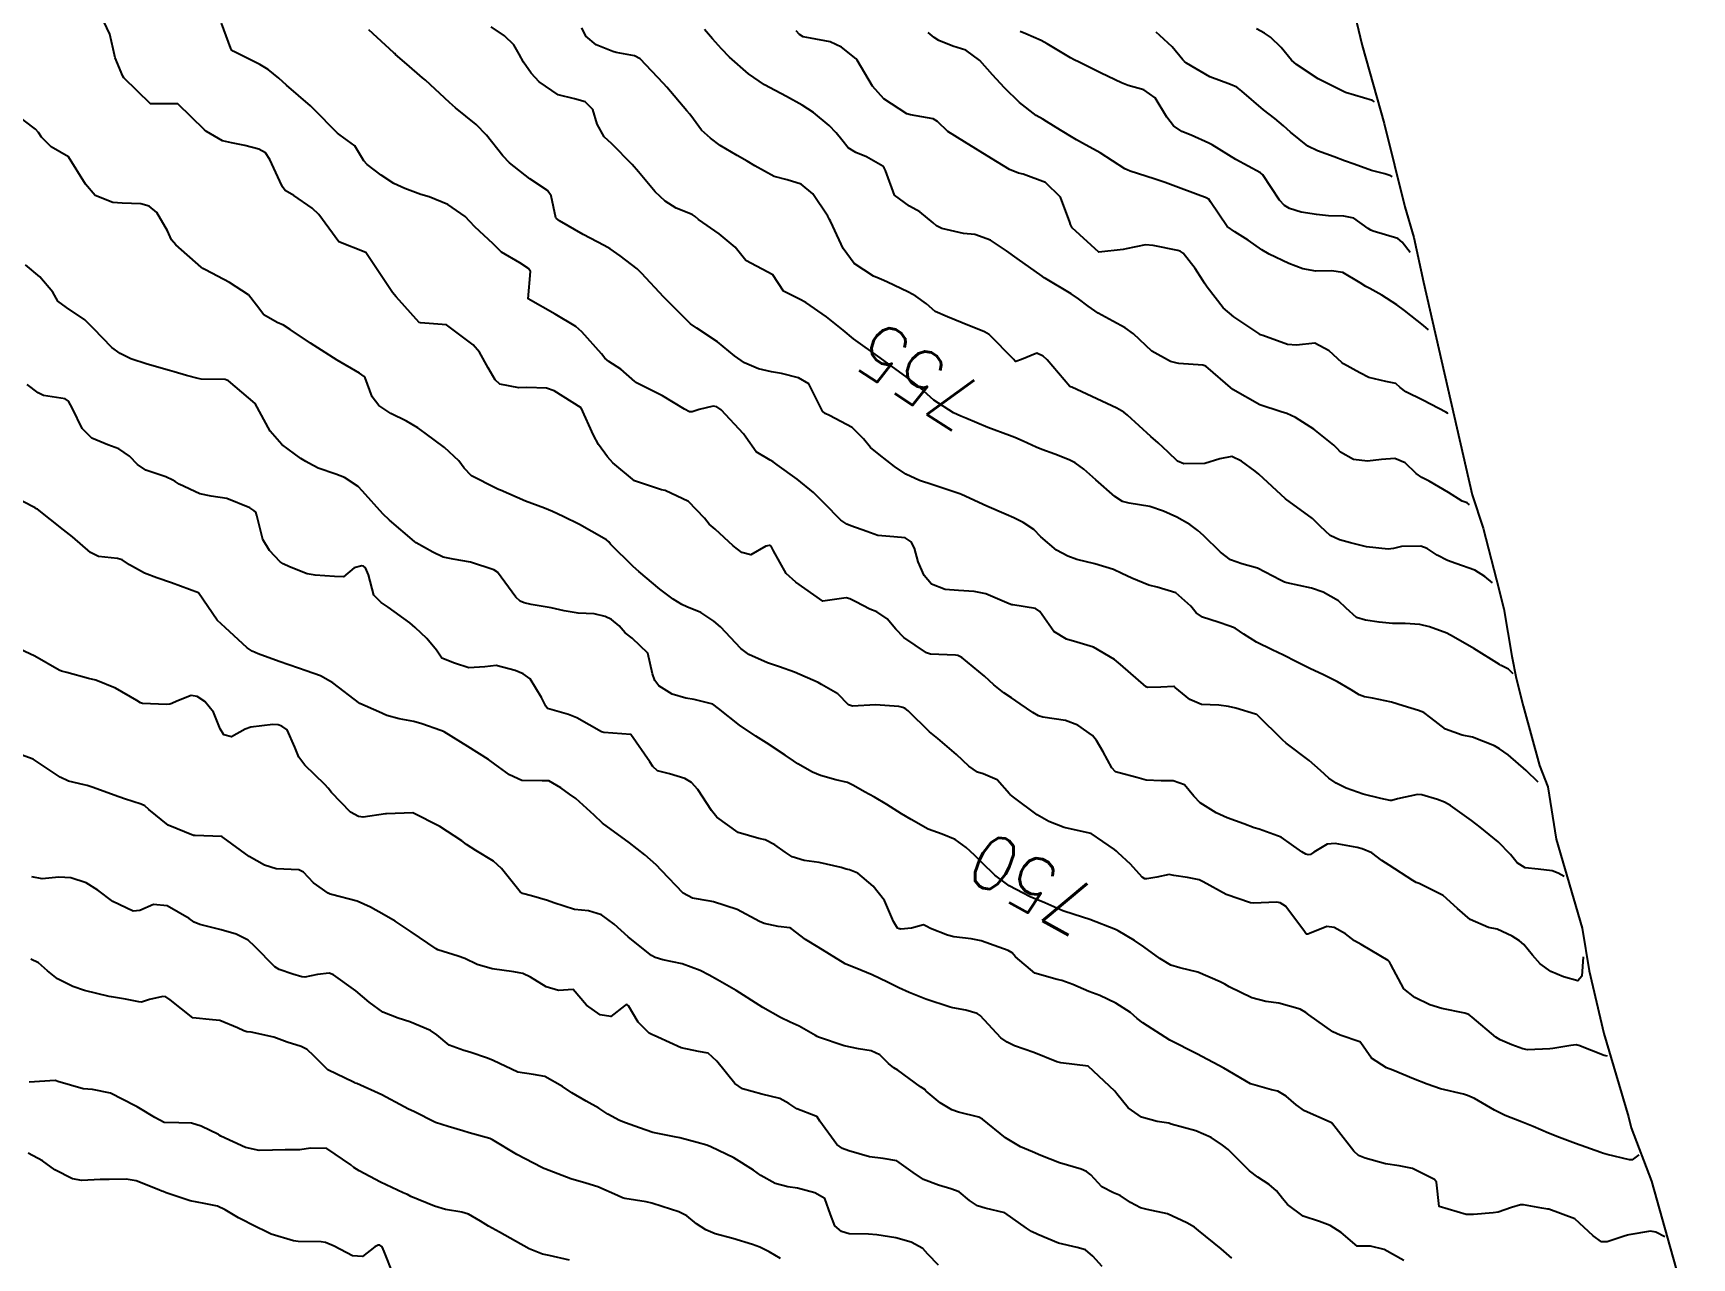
# Model space of a CAD drawing. Header units: metres. Extents: x 318500 to 325275, y 7408834 to 7428799.
# Drawn here: x 320324.5 to 320446.7, y 7412619.7 to 7412709.9 of the extents above; entities that cross this region are included whole.
import ezdxf
from ezdxf.enums import TextEntityAlignment as Align

# ---------------------------------------------------------------- set-up
doc = ezdxf.new("R2010")
doc.units = ezdxf.units.M
doc.header["$MEASUREMENT"] = 0
for name, color, linetype in [('Area', 45, 'Continuous'), ('Cotas', 45, 'Continuous'), ('Curvas de Nivel 1m', 11, 'Continuous'), ('Curvas de Nivel 5m', 15, 'Continuous')]:
    doc.layers.add(name, color=color, linetype=linetype)
doc.styles.add('Style-STANDARD', font='STANDARD.shx')

msp = doc.modelspace()

# ---------------------------------------------------------------- linework, layer by layer
at = {"layer": 'Area'}
msp.add_lwpolyline([(320420.48, 7412717.28), (320422.45, 7412709.05), (320424.07, 7412703.3), (320425.58, 7412697.16), (320426.24, 7412694.9), (320426.97, 7412691.6), (320430.54, 7412675.92), (320431.36, 7412673.46), (320432.33, 7412669.67), (320432.88, 7412667.53), (320433.47, 7412664.03), (320433.78, 7412662.42), (320434.3, 7412660.38), (320435.51, 7412655.99), (320436.13, 7412654.41), (320436.73, 7412650.55), (320438.65, 7412643.99), (320439.17, 7412640.84), (320440.25, 7412636.22), (320442.06, 7412630.09), (320442.26, 7412629.29), (320443.77, 7412625.34), (320446.73, 7412614.76)], dxfattribs=at)
at = {"layer": 'Curvas de Nivel 1m', "flags": 128}
for points, elevation in [([(320438.72, 7412641.88), (320438.63, 7412640.45), (320438.33, 7412640.12), (320437.28, 7412640.4), (320436.34, 7412640.8), (320435.55, 7412641.37), (320434.99, 7412642.01), (320434.36, 7412642.79), (320434.04, 7412643.06), (320433.49, 7412643.4), (320432.38, 7412643.91), (320431.76, 7412644.04), (320430.39, 7412644.64), (320429.47, 7412645.45), (320428.41, 7412646.41), (320426.63, 7412647.29), (320426.43, 7412647.37), (320426.17, 7412647.5), (320424.44, 7412648.63), (320423.9, 7412648.98), (320423.16, 7412649.54), (320422.45, 7412649.85), (320422.07, 7412649.94), (320420.46, 7412650.22), (320419.86, 7412650.18), (320418.88, 7412649.6), (320418.64, 7412649.41), (320418.45, 7412649.39), (320418.28, 7412649.44), (320417.99, 7412649.61), (320416.47, 7412650.71), (320414.85, 7412651.28), (320414.48, 7412651.39), (320413.71, 7412651.67), (320412.49, 7412652.13), (320411.69, 7412652.5), (320410.5, 7412653.22), (320410.04, 7412653.72), (320409.36, 7412654.56), (320408.52, 7412654.85), (320407.62, 7412654.85), (320406.52, 7412654.91), (320405.83, 7412655.09), (320404.53, 7412655.43), (320404.26, 7412655.52), (320403.99, 7412655.8), (320403.36, 7412656.99), (320402.87, 7412657.82), (320402.57, 7412658.18), (320401.48, 7412658.94), (320400.58, 7412659.29), (320398.91, 7412659.54), (320398.59, 7412659.64), (320398.18, 7412659.88), (320397.24, 7412660.53), (320396.6, 7412660.97), (320396.03, 7412661.33), (320395.3, 7412661.92), (320394.62, 7412662.57), (320392.93, 7412663.95), (320392.64, 7412664.09), (320392.47, 7412664.12), (320390.64, 7412664.18), (320390.35, 7412664.28), (320388.66, 7412665.42), (320388.07, 7412666.02), (320387.43, 7412666.78), (320386.68, 7412667.3), (320386.16, 7412667.51), (320385.13, 7412668.05), (320384.69, 7412668.27), (320384.43, 7412668.33), (320382.69, 7412668.09), (320380.71, 7412669.49), (320380, 7412670.12), (320379.07, 7412671.81), (320378.9, 7412672.14), (320378.81, 7412672.19), (320378.75, 7412672.2), (320378.51, 7412672.14), (320377.4, 7412671.5), (320376.74, 7412671.67), (320376.08, 7412672.18), (320374.76, 7412673.39), (320374.33, 7412673.77), (320373.98, 7412674.2), (320372.79, 7412675.43), (320371.08, 7412676.25), (320370.8, 7412676.3), (320370.74, 7412676.31), (320368.81, 7412676.97), (320367.23, 7412678.29), (320367.04, 7412678.51), (320366.83, 7412678.73), (320366.16, 7412679.63), (320365.8, 7412680.32), (320364.88, 7412682.33), (320362.9, 7412683.58), (320362.33, 7412683.79), (320360.89, 7412683.83), (320360.31, 7412683.81), (320358.9, 7412684.09), (320358.56, 7412684.41), (320358.04, 7412685.29), (320357.4, 7412686.43), (320356.94, 7412686.97), (320354.96, 7412688.46), (320353.06, 7412688.59), (320352.96, 7412688.63), (320351.25, 7412690.51), (320350.98, 7412690.83), (320349.86, 7412692.53), (320349.03, 7412693.78), (320347.04, 7412694.57), (320345.57, 7412696.58), (320345.07, 7412697.06), (320343.71, 7412697.98), (320343.09, 7412698.36), (320342.89, 7412698.62), (320342.68, 7412699.04), (320341.94, 7412700.64), (320341.63, 7412701.14), (320341.13, 7412701.4), (320340.11, 7412701.68), (320339.13, 7412701.86), (320338.46, 7412702.01), (320337.29, 7412702.7), (320337.14, 7412702.83), (320335.17, 7412704.73), (320333.17, 7412704.75), (320331.2, 7412706.66), (320331.12, 7412706.78), (320330.55, 7412708.13), (320330.4, 7412708.79), (320330.16, 7412709.87), (320329.73, 7412710.8)], 752), ([(320437.32, 7412647.8), (320436.87, 7412648.04), (320436.44, 7412648.22), (320435.41, 7412648.34), (320434.44, 7412648.45), (320433.85, 7412648.8), (320433.36, 7412649.41), (320432.46, 7412650.35), (320431.13, 7412651.43), (320430.49, 7412651.93), (320428.95, 7412653.02), (320428.51, 7412653.27), (320428, 7412653.48), (320426.84, 7412653.83), (320426.51, 7412653.85), (320425.04, 7412653.52), (320424.63, 7412653.41), (320424.51, 7412653.4), (320423.82, 7412653.54), (320422.51, 7412653.87), (320421.27, 7412654.32), (320420.52, 7412654.69), (320419.98, 7412655.05), (320419.36, 7412655.6), (320418.54, 7412656.36), (320416.84, 7412657.63), (320416.56, 7412657.86), (320414.76, 7412659.66), (320414.67, 7412659.73), (320414.59, 7412659.77), (320413.12, 7412660.2), (320412.6, 7412660.32), (320411.88, 7412660.42), (320410.6, 7412660.48), (320409.73, 7412660.85), (320408.67, 7412661.74), (320408.61, 7412661.78), (320408.56, 7412661.79), (320407.6, 7412661.76), (320406.61, 7412661.74), (320406.53, 7412661.77), (320404.63, 7412663.43), (320404.18, 7412663.8), (320402.65, 7412664.7), (320401.42, 7412665.08), (320400.66, 7412665.3), (320399.72, 7412665.86), (320398.68, 7412667.33), (320398.37, 7412667.56), (320396.69, 7412667.82), (320396.62, 7412667.83), (320396.44, 7412667.9), (320394.7, 7412668.63), (320393.84, 7412668.8), (320392.7, 7412668.88), (320391.71, 7412668.96), (320390.71, 7412669.34), (320390.17, 7412669.99), (320389.73, 7412671), (320389.46, 7412672), (320389.22, 7412672.47), (320388.76, 7412672.75), (320387.94, 7412672.83), (320386.76, 7412672.94), (320385.94, 7412673.22), (320384.77, 7412673.64), (320384.47, 7412673.76), (320384.03, 7412674.07), (320382.79, 7412675.31), (320382.02, 7412676.1), (320380.81, 7412677.07), (320379.33, 7412678.13), (320379.05, 7412678.35), (320378.83, 7412678.47), (320377.78, 7412679.09), (320377.02, 7412680.17), (320376.85, 7412680.42), (320375.21, 7412682.19), (320374.88, 7412682.41), (320374.61, 7412682.47), (320373.59, 7412682.21), (320373.06, 7412682.04), (320372.88, 7412682.05), (320372.5, 7412682.23), (320370.89, 7412683.21), (320369.03, 7412684.15), (320368.91, 7412684.21), (320368.84, 7412684.27), (320367.81, 7412685.18), (320366.92, 7412685.75), (320366.63, 7412686.01), (320366.4, 7412686.31), (320364.95, 7412687.95), (320364.49, 7412688.33), (320362.97, 7412689.23), (320360.99, 7412690.38), (320361.15, 7412692.38), (320361.01, 7412692.6), (320360.38, 7412693.03), (320359.03, 7412693.8), (320358.4, 7412694.42), (320357.05, 7412695.67), (320356.68, 7412696.06), (320356.34, 7412696.44), (320355.07, 7412697.31), (320353.68, 7412697.88), (320353.08, 7412698.07), (320351.91, 7412698.5), (320351.1, 7412698.88), (320350.15, 7412699.48), (320349.12, 7412700.28), (320348.89, 7412700.54), (320348.22, 7412701.65), (320347.14, 7412702.43), (320346.93, 7412702.57), (320345.17, 7412704.38), (320344.95, 7412704.59), (320343.19, 7412706.11), (320342.61, 7412706.63), (320341.82, 7412707.26), (320341.21, 7412707.63), (320339.3, 7412708.59), (320339.22, 7412708.63), (320339.2, 7412708.65), (320339.16, 7412708.67), (320339.07, 7412708.82), (320338.38, 7412710.68)], 753), ([(320435.4, 7412654.75), (320434.53, 7412655.62), (320433.2, 7412656.76), (320432.56, 7412657.22), (320432.18, 7412657.43), (320430.57, 7412658.06), (320429.81, 7412658.22), (320428.58, 7412658.65), (320427.5, 7412659.49), (320426.99, 7412659.89), (320426.6, 7412660.04), (320425.46, 7412660.38), (320424.6, 7412660.64), (320423.21, 7412660.94), (320422.6, 7412661.03), (320422.23, 7412661.18), (320421.62, 7412661.56), (320420.62, 7412662.15), (320419.53, 7412662.69), (320418.63, 7412663.11), (320417.6, 7412663.62), (320416.65, 7412664.1), (320415.8, 7412664.5), (320414.66, 7412665.06), (320413.73, 7412665.67), (320413.08, 7412666.09), (320412.68, 7412666.26), (320411.84, 7412666.54), (320410.68, 7412666.91), (320410.21, 7412667.24), (320409.81, 7412667.72), (320408.7, 7412668.7), (320407.34, 7412669.13), (320406.71, 7412669.28), (320405.48, 7412669.78), (320404.73, 7412670.14), (320404.11, 7412670.42), (320402.74, 7412670.85), (320401.41, 7412671.17), (320400.74, 7412671.4), (320399.91, 7412671.86), (320398.76, 7412672.84), (320398.24, 7412673.36), (320397.47, 7412673.89), (320396.77, 7412674.23), (320396.2, 7412674.48), (320394.79, 7412675.1), (320392.91, 7412675.95), (320392.8, 7412676), (320392.72, 7412676.03), (320390.81, 7412676.66), (320389.83, 7412676.98), (320388.82, 7412677.44), (320387.97, 7412678.02), (320386.84, 7412678.9), (320386.22, 7412679.42), (320385.7, 7412680.05), (320384.86, 7412680.9), (320383.19, 7412681.77), (320382.88, 7412681.91), (320382.67, 7412682.09), (320382.49, 7412682.49), (320381.67, 7412684.1), (320380.91, 7412684.54), (320379.65, 7412684.86), (320378.92, 7412684.99), (320377.96, 7412685.2), (320376.92, 7412685.65), (320376.2, 7412686.18), (320374.95, 7412687.21), (320373.41, 7412688.21), (320372.96, 7412688.54), (320371.24, 7412690.25), (320371.11, 7412690.37), (320370.99, 7412690.49), (320369.35, 7412692.27), (320369.01, 7412692.58), (320367.77, 7412693.55), (320367.04, 7412694.06), (320366.59, 7412694.31), (320365.05, 7412695.1), (320363.3, 7412696.12), (320363.07, 7412696.29), (320363.03, 7412696.35), (320362.69, 7412697.96), (320362.4, 7412698.36), (320361.1, 7412699.22), (320359.6, 7412700.4), (320359.13, 7412700.9), (320357.92, 7412702.42), (320357.15, 7412703.21), (320355.64, 7412704.45), (320355.18, 7412704.84), (320353.41, 7412706.49), (320353.29, 7412706.58), (320353.2, 7412706.65), (320352.05, 7412707.67), (320351.22, 7412708.38), (320351.15, 7412708.44), (320351.08, 7412708.51), (320349.24, 7412710.19)], 754), ([(320432.05, 7412669.43), (320431.49, 7412669.91), (320430.73, 7412670.38), (320429.33, 7412670.87), (320428.74, 7412671.09), (320427.97, 7412671.48), (320427.22, 7412671.96), (320426.76, 7412672.15), (320425.34, 7412672.11), (320424.75, 7412671.97), (320424.36, 7412671.92), (320422.76, 7412672.09), (320421.57, 7412672.38), (320420.76, 7412672.61), (320420.09, 7412672.92), (320419.38, 7412673.6), (320418.78, 7412674.17), (320416.8, 7412675.63), (320414.83, 7412677.45), (320414.56, 7412677.66), (320413.56, 7412678.4), (320412.84, 7412678.75), (320411.96, 7412678.57), (320410.84, 7412678.23), (320409.31, 7412678.21), (320408.84, 7412678.41), (320408.15, 7412679.06), (320407.4, 7412679.76), (320406.86, 7412680.23), (320405.16, 7412681.79), (320404.88, 7412682.02), (320404.36, 7412682.32), (320402.9, 7412683.01), (320401.05, 7412683.85), (320400.95, 7412683.89), (320400.91, 7412683.92), (320399.23, 7412685.87), (320398.93, 7412686.15), (320398.46, 7412686.36), (320397.35, 7412685.89), (320396.93, 7412685.75), (320396.84, 7412685.81), (320396.77, 7412685.9), (320394.96, 7412687.74), (320394.62, 7412687.93), (320392.97, 7412688.59), (320391.89, 7412689.05), (320390.98, 7412689.44), (320390.35, 7412689.99), (320389.56, 7412690.57), (320389, 7412690.85), (320387.41, 7412691.62), (320387.01, 7412691.8), (320386.84, 7412691.87), (320386.44, 7412692.04), (320385.02, 7412692.97), (320384.19, 7412694.07), (320383.43, 7412695.72), (320383.27, 7412696.09), (320383.2, 7412696.22), (320383.07, 7412696.46), (320381.97, 7412698.1), (320381.1, 7412698.82), (320380.08, 7412699.15), (320379.11, 7412699.38), (320377.69, 7412700.16), (320377.13, 7412700.52), (320376.38, 7412700.93), (320375.14, 7412701.67), (320374.41, 7412702.2), (320373.76, 7412702.81), (320373.16, 7412703.61), (320372.91, 7412703.97), (320372.68, 7412704.23), (320371.2, 7412705.97), (320370.95, 7412706.25), (320369.23, 7412708.05), (320368.82, 7412708.28), (320367.47, 7412708.53), (320367.23, 7412708.6), (320366, 7412709.08), (320365.24, 7412709.73), (320364.93, 7412710.33)], 756), ([(320430.36, 7412675.2), (320430.17, 7412675.33), (320429.8, 7412675.46), (320428.81, 7412676.11), (320427.38, 7412676.94), (320426.83, 7412677.2), (320426.42, 7412677.51), (320425.61, 7412678.29), (320424.84, 7412678.61), (320423.86, 7412678.52), (320422.84, 7412678.4), (320421.8, 7412678.52), (320420.84, 7412679.08), (320420.6, 7412679.34), (320420.35, 7412679.59), (320418.87, 7412680.77), (320417.52, 7412681.62), (320416.88, 7412681.92), (320416.47, 7412682.05), (320414.89, 7412682.56), (320412.91, 7412683.69), (320410.93, 7412685.41), (320410.71, 7412685.49), (320408.93, 7412685.61), (320408.81, 7412685.63), (320408.31, 7412685.75), (320406.94, 7412686.52), (320405.58, 7412687.78), (320404.97, 7412688.24), (320404.06, 7412688.72), (320402.98, 7412689.32), (320402.24, 7412689.83), (320401.53, 7412690.37), (320401, 7412690.74), (320399.1, 7412691.87), (320399.01, 7412691.92), (320398.85, 7412692.04), (320397.03, 7412693.34), (320396.23, 7412693.91), (320395.05, 7412694.69), (320393.9, 7412695.1), (320393.06, 7412695.19), (320391.47, 7412695.56), (320391.07, 7412695.74), (320390.82, 7412695.98), (320389.85, 7412696.77), (320389.08, 7412697.21), (320387.97, 7412698.02), (320387.32, 7412699.83), (320387.22, 7412700.03), (320387.12, 7412700.14), (320385.92, 7412700.84), (320385.14, 7412701.15), (320384.57, 7412701.5), (320384.09, 7412702.08), (320383.67, 7412702.6), (320383.16, 7412703.15), (320382.01, 7412704.1), (320381.18, 7412704.65), (320380.02, 7412705.29), (320379.19, 7412705.72), (320378.41, 7412706.15), (320377.21, 7412706.96), (320375.83, 7412708.18), (320375.24, 7412708.8), (320374.57, 7412709.53), (320373.97, 7412710.21)], 757), ([(320428.78, 7412681.9), (320428.73, 7412681.95), (320428.61, 7412682.03), (320428.08, 7412682.3), (320426.9, 7412682.9), (320425.65, 7412683.52), (320425.23, 7412683.84), (320424.92, 7412684.14), (320424.18, 7412684.27), (320422.92, 7412684.57), (320422.27, 7412684.91), (320421.07, 7412685.58), (320420.93, 7412685.68), (320420.01, 7412686.53), (320418.95, 7412687.11), (320417.61, 7412686.96), (320416.95, 7412687.01), (320415.11, 7412687.66), (320414.96, 7412687.72), (320414.82, 7412687.81), (320412.98, 7412689.05), (320412.21, 7412689.7), (320411.01, 7412691.24), (320410.82, 7412691.52), (320410.7, 7412691.71), (320410.13, 7412692.61), (320409.26, 7412693.74), (320409.04, 7412693.89), (320408.85, 7412693.94), (320407.05, 7412694.31), (320406.47, 7412694.36), (320405.04, 7412694.05), (320404.84, 7412694), (320403.04, 7412693.82), (320401.07, 7412695.6), (320400.94, 7412695.85), (320400.91, 7412696.02), (320400.21, 7412697.86), (320399.11, 7412698.94), (320397.46, 7412699.55), (320397.12, 7412699.62), (320396.45, 7412699.91), (320395.13, 7412700.7), (320393.15, 7412701.95), (320391.9, 7412702.71), (320391.16, 7412703.44), (320390.82, 7412703.64), (320389.17, 7412703.93), (320388.89, 7412704.01), (320387.19, 7412705.1), (320386.37, 7412706.04), (320385.23, 7412707.97), (320385.16, 7412708.06), (320384.08, 7412708.92), (320383.24, 7412709.3), (320381.78, 7412709.57), (320381.25, 7412709.68), (320380.99, 7412709.85), (320380.73, 7412710.12)], 758), ([(320427.32, 7412688.08), (320426.97, 7412688.41), (320425.55, 7412689.52), (320424.99, 7412689.94), (320423.9, 7412690.64), (320423.01, 7412691.12), (320422.72, 7412691.27), (320422.3, 7412691.56), (320421.02, 7412692.3), (320420.18, 7412692.44), (320419.02, 7412692.42), (320418.06, 7412692.58), (320417.03, 7412692.97), (320415.58, 7412693.65), (320415.04, 7412693.97), (320414.03, 7412694.7), (320413.06, 7412695.31), (320412.49, 7412695.7), (320411.27, 7412697.52), (320411.13, 7412697.71), (320411.09, 7412697.74), (320411.01, 7412697.79), (320409.1, 7412698.51), (320407.92, 7412698.94), (320407.11, 7412699.22), (320405.34, 7412699.79), (320405.12, 7412699.87), (320404.95, 7412699.96), (320403.14, 7412701.13), (320401.83, 7412701.84), (320401.39, 7412702.09), (320401.15, 7412702.24), (320400.22, 7412702.8), (320399.17, 7412703.45), (320398.9, 7412703.61), (320398.43, 7412703.88), (320397.18, 7412704.84), (320396.09, 7412705.92), (320395.21, 7412706.88), (320394.27, 7412707.94), (320393.24, 7412708.69), (320392.28, 7412709), (320391.24, 7412709.42), (320390.9, 7412709.64), (320390.45, 7412709.99)], 759), ([(320424.66, 7412699.36), (320424.47, 7412699.47), (320424.1, 7412699.57), (320423.12, 7412699.83), (320421.86, 7412700.29), (320421.13, 7412700.55), (320420.38, 7412700.83), (320419.14, 7412701.27), (320418.44, 7412701.62), (320417.16, 7412702.65), (320416.64, 7412703.11), (320416.01, 7412703.65), (320415.18, 7412704.31), (320413.58, 7412705.68), (320413.2, 7412705.97), (320412.73, 7412706.17), (320411.22, 7412706.74), (320409.5, 7412707.74), (320409.35, 7412707.85), (320409.23, 7412707.99), (320408.44, 7412708.95), (320407.53, 7412709.77), (320407.25, 7412710.02)], 761), ([(320423.36, 7412704.89), (320423.19, 7412704.98), (320421.2, 7412705.58), (320419.21, 7412706.59), (320417.59, 7412707.63), (320417.23, 7412707.97), (320416.48, 7412708.88), (320415.68, 7412709.65), (320415.25, 7412709.94), (320414.65, 7412710.27)], 762), ([(320440.51, 7412634.55), (320440.26, 7412634.61), (320438.41, 7412635.34), (320438.27, 7412635.38), (320438.22, 7412635.39), (320437.82, 7412635.34), (320436.49, 7412635.13), (320436.27, 7412635.1), (320434.63, 7412635.02), (320434.27, 7412635.09), (320433.46, 7412635.4), (320432.62, 7412635.76), (320432.28, 7412635.96), (320430.54, 7412637.44), (320430.29, 7412637.64), (320430.01, 7412637.73), (320428.3, 7412638.07), (320427.43, 7412638.35), (320426.31, 7412638.89), (320425.52, 7412639.51), (320424.55, 7412641.31), (320424.45, 7412641.52), (320424.35, 7412641.61), (320423.14, 7412642.32), (320422.36, 7412642.79), (320421.88, 7412643.07), (320421.2, 7412643.57), (320420.38, 7412644.03), (320419.84, 7412644.12), (320418.56, 7412643.6), (320418.43, 7412643.54), (320418.37, 7412643.54), (320418.33, 7412643.56), (320418.3, 7412643.6), (320418.15, 7412643.83), (320416.78, 7412645.62), (320416.4, 7412645.85), (320416.14, 7412645.9), (320414.4, 7412645.83), (320414.21, 7412645.85), (320412.41, 7412646.48), (320410.73, 7412647.4), (320410.43, 7412647.55), (320409.57, 7412647.72), (320408.57, 7412647.88), (320408.43, 7412647.91), (320408.23, 7412647.95), (320407.31, 7412647.75), (320406.57, 7412647.62), (320406.43, 7412647.64), (320406.23, 7412647.76), (320405.36, 7412648.7), (320404.45, 7412649.55), (320404.33, 7412649.67), (320404.2, 7412649.79), (320402.47, 7412650.98), (320401.03, 7412651.28), (320400.47, 7412651.41), (320399.36, 7412651.86), (320398.49, 7412652.35), (320396.75, 7412653.65), (320396.51, 7412653.85), (320396.46, 7412653.9), (320395.55, 7412654.93), (320394.52, 7412655.36), (320394.1, 7412655.5), (320393.45, 7412655.94), (320392.54, 7412656.8), (320391.17, 7412657.97), (320390.57, 7412658.47), (320388.98, 7412660), (320388.77, 7412660.19), (320388.59, 7412660.26), (320388.29, 7412660.32), (320386.59, 7412660.45), (320384.89, 7412660.36), (320384.59, 7412660.45), (320383.8, 7412661.27), (320382.61, 7412661.96), (320382.35, 7412662.09), (320380.62, 7412662.86), (320379.51, 7412663.24), (320378.63, 7412663.54), (320377.25, 7412664.16), (320376.65, 7412664.61), (320375.15, 7412666.19), (320374.67, 7412666.62), (320373.72, 7412667.25), (320372.68, 7412667.68), (320372.31, 7412667.85), (320371.68, 7412668.24), (320370.7, 7412668.97), (320369.15, 7412670.27), (320368.73, 7412670.65), (320367.05, 7412672.3), (320366.92, 7412672.46), (320366.75, 7412672.62), (320365.67, 7412673.23), (320364.76, 7412673.75), (320363.57, 7412674.34), (320362.78, 7412674.7), (320362.2, 7412674.94), (320360.79, 7412675.47), (320358.94, 7412676.26), (320358.8, 7412676.33), (320358.61, 7412676.41), (320356.81, 7412677.32), (320356.26, 7412677.89), (320355.87, 7412678.44), (320354.83, 7412679.42), (320353.39, 7412680.48), (320352.86, 7412680.87), (320352.01, 7412681.36), (320350.87, 7412681.91), (320349.98, 7412682.52), (320349.5, 7412683.14), (320348.98, 7412684.54), (320348.9, 7412684.64), (320348.55, 7412684.9), (320346.92, 7412685.84), (320345.77, 7412686.58), (320344.94, 7412687.1), (320343.45, 7412688.12), (320342.96, 7412688.42), (320342.5, 7412688.63), (320341.52, 7412689.19), (320340.97, 7412689.91), (320340.37, 7412690.66), (320338.99, 7412691.58), (320337.2, 7412692.5), (320337.01, 7412692.6), (320336.89, 7412692.7), (320335.03, 7412694.36), (320334.71, 7412694.73), (320334.41, 7412695.37), (320333.62, 7412696.74), (320333.07, 7412697.19), (320332.45, 7412697.37), (320331.07, 7412697.42), (320330.38, 7412697.48), (320329.08, 7412697.98), (320328.36, 7412698.82), (320327.12, 7412700.83), (320325.84, 7412701.56), (320325.13, 7412702.29), (320324.9, 7412702.63), (320324.69, 7412702.87), (320323.16, 7412704.04)], 751), ([(320444.75, 7412621.25), (320444.08, 7412621.58), (320443.68, 7412621.67), (320442.08, 7412621.4), (320441.99, 7412621.37), (320441.74, 7412621.29), (320440.5, 7412620.88), (320440.07, 7412620.88), (320439.47, 7412621.32), (320438.1, 7412622.56), (320436.19, 7412623.28), (320436.11, 7412623.29), (320435.68, 7412623.37), (320434.33, 7412623.6), (320434.11, 7412623.6), (320433.44, 7412623.4), (320432.45, 7412623.07), (320432.1, 7412623.02), (320430.65, 7412622.89), (320430.1, 7412622.89), (320428.11, 7412623.47), (320427.92, 7412625.27), (320427.77, 7412625.48), (320426.14, 7412626.28), (320425.17, 7412626.48), (320424.15, 7412626.63), (320422.65, 7412627.05), (320422.16, 7412627.25), (320421.82, 7412627.56), (320420.53, 7412629.23), (320420.26, 7412629.58), (320420.23, 7412629.62), (320420.19, 7412629.64), (320420.07, 7412629.7), (320418.2, 7412630.54), (320417.57, 7412630.97), (320416.83, 7412631.62), (320416.22, 7412631.97), (320415.76, 7412632.09), (320414.22, 7412632.52), (320412.24, 7412633.68), (320410.26, 7412634.72), (320408.27, 7412635.74), (320406.28, 7412637.01), (320405.86, 7412637.34), (320405.36, 7412637.77), (320404.3, 7412638.47), (320403.1, 7412639.02), (320402.31, 7412639.33), (320401.12, 7412639.83), (320400.32, 7412640.13), (320399.96, 7412640.21), (320398.33, 7412640.68), (320396.89, 7412641.89), (320396.64, 7412642.18), (320396.35, 7412642.35), (320395.66, 7412642.6), (320394.36, 7412643.05), (320393.63, 7412643.2), (320392.36, 7412643.36), (320391.88, 7412643.48), (320390.63, 7412643.98), (320390.37, 7412644.12), (320390.11, 7412644.25), (320389.24, 7412643.99), (320388.45, 7412643.92), (320388.37, 7412643.94), (320388.32, 7412643.95), (320388.2, 7412644), (320387.91, 7412644.48), (320387.25, 7412646.02), (320386.42, 7412647.08), (320385.29, 7412648.05), (320384.66, 7412648.28), (320384.43, 7412648.34), (320384.04, 7412648.46), (320382.44, 7412648.83), (320381.32, 7412648.97), (320380.44, 7412649.25), (320379.92, 7412649.6), (320379.16, 7412650.13), (320378.46, 7412650.51), (320377.99, 7412650.61), (320376.46, 7412651.05), (320374.88, 7412652.18), (320374.49, 7412652.66), (320373.48, 7412654.21), (320373.02, 7412654.72), (320372.52, 7412655.01), (320371.39, 7412655.36), (320370.52, 7412655.58), (320370.18, 7412655.9), (320369.96, 7412656.25), (320368.56, 7412658.27), (320366.56, 7412658.41), (320366.39, 7412658.47), (320364.57, 7412659.5), (320363.97, 7412659.73), (320362.58, 7412660.12), (320362.42, 7412660.19), (320362.29, 7412660.35), (320361.96, 7412660.99), (320361.13, 7412662.37), (320360.62, 7412662.74), (320360.03, 7412662.98), (320358.62, 7412663.35), (320357.8, 7412663.24), (320356.62, 7412663.17), (320355.57, 7412663.51), (320354.63, 7412663.89), (320354.23, 7412664.47), (320353.51, 7412665.34), (320352.66, 7412666.15), (320352.26, 7412666.49), (320350.68, 7412667.64), (320350.15, 7412667.98), (320349.62, 7412668.53), (320349.23, 7412670.02), (320349.01, 7412670.54), (320348.86, 7412670.67), (320348.72, 7412670.7), (320348.17, 7412670.55), (320347.38, 7412669.89), (320346.71, 7412669.91), (320345.29, 7412670.01), (320344.71, 7412670.11), (320343.41, 7412670.61), (320342.94, 7412670.84), (320342.72, 7412671), (320341.92, 7412671.82), (320341.43, 7412672.64), (320341, 7412674.41), (320340.92, 7412674.65), (320340.77, 7412674.78), (320340.47, 7412674.96), (320338.78, 7412675.66), (320337.63, 7412675.84), (320336.79, 7412676), (320335.26, 7412676.72), (320334.97, 7412676.9), (320334.8, 7412677.01), (320334.28, 7412677.26), (320332.81, 7412677.75), (320332.21, 7412678.16), (320331.62, 7412678.77), (320330.83, 7412679.31), (320330.01, 7412679.61), (320328.84, 7412680.1), (320328.12, 7412680.82), (320327.42, 7412682.28), (320327.11, 7412682.83), (320326.88, 7412683), (320325.28, 7412683.25), (320324.89, 7412683.45), (320324.07, 7412684.05)], 749), ([(320425.52, 7412619.51), (320424.06, 7412620.3), (320423.05, 7412620.55), (320422.07, 7412620.57), (320420.89, 7412621.57), (320420.09, 7412622.08), (320419.3, 7412622.38), (320418.1, 7412622.77), (320416.94, 7412623.62), (320416.56, 7412624.06), (320416.12, 7412624.63), (320415.59, 7412625.11), (320414.74, 7412625.65), (320414.14, 7412626.12), (320412.56, 7412627.68), (320412.16, 7412628.01), (320411.31, 7412628.56), (320410.18, 7412629.05), (320408.36, 7412629.56), (320408.19, 7412629.61), (320407.33, 7412629.75), (320406.19, 7412630.07), (320405.19, 7412630.76), (320404.36, 7412631.79), (320404.21, 7412631.97), (320402.24, 7412633.82), (320400.24, 7412634.06), (320399.93, 7412634.15), (320398.25, 7412634.83), (320396.83, 7412635.32), (320396.27, 7412635.59), (320395.82, 7412635.9), (320394.29, 7412637.55), (320394.07, 7412637.71), (320393.24, 7412637.94), (320392.29, 7412638.13), (320392.07, 7412638.18), (320390.3, 7412638.75), (320389.05, 7412639.26), (320388.31, 7412639.59), (320387.47, 7412640.01), (320386.33, 7412640.56), (320385.49, 7412640.89), (320384.34, 7412641.37), (320383.2, 7412642.07), (320382.36, 7412642.58), (320381.42, 7412643.15), (320380.37, 7412643.96), (320380.26, 7412644.01), (320379.42, 7412644.12), (320378.37, 7412644.33), (320378.04, 7412644.48), (320376.39, 7412645.36), (320374.65, 7412645.93), (320374.4, 7412645.98), (320373.1, 7412646.21), (320372.41, 7412646.57), (320370.82, 7412648.24), (320370.43, 7412648.67), (320369.59, 7412649.4), (320368.45, 7412650.27), (320366.47, 7412651.73), (320365.84, 7412652.31), (320364.49, 7412653.54), (320364.04, 7412653.87), (320363.39, 7412654.34), (320362.51, 7412654.84), (320362.02, 7412654.85), (320360.51, 7412654.88), (320359.62, 7412655.28), (320358.53, 7412656.09), (320358.06, 7412656.41), (320356.54, 7412657.37), (320354.8, 7412658.46), (320354.63, 7412658.53), (320354.56, 7412658.56), (320353.15, 7412659.05), (320352.57, 7412659.23), (320351.48, 7412659.41), (320350.57, 7412659.67), (320349.99, 7412659.93), (320348.58, 7412660.54), (320346.6, 7412662.08), (320345.69, 7412662.58), (320344.62, 7412662.96), (320344.07, 7412663.15), (320342.63, 7412663.65), (320341.08, 7412664.2), (320340.64, 7412664.4), (320340.29, 7412664.65), (320338.65, 7412666.16), (320338.38, 7412666.39), (320338.06, 7412666.68), (320336.69, 7412668.7), (320334.7, 7412669.44), (320333.63, 7412669.81), (320332.71, 7412670.15), (320331.62, 7412670.77), (320331.08, 7412671.13), (320330.72, 7412671.24), (320329.32, 7412671.39), (320328.73, 7412671.67), (320327.42, 7412672.82), (320326.75, 7412673.34), (320324.83, 7412674.86), (320324.77, 7412674.9), (320324.65, 7412674.98), (320322.79, 7412675.93)], 748), ([(320412.83, 7412619.67), (320412.06, 7412620.35), (320410.37, 7412621.71), (320410.08, 7412621.95), (320409.53, 7412622.27), (320408.1, 7412622.94), (320406.6, 7412623.26), (320406.1, 7412623.38), (320405.38, 7412623.77), (320404.62, 7412624.29), (320404.12, 7412624.5), (320403.26, 7412624.94), (320402.45, 7412625.82), (320402.13, 7412626.07), (320401.73, 7412626.24), (320400.14, 7412626.7), (320398.76, 7412627.25), (320398.15, 7412627.51), (320397.27, 7412627.88), (320396.17, 7412628.55), (320394.47, 7412629.92), (320394.19, 7412630.07), (320392.7, 7412630.44), (320392.2, 7412630.61), (320391.35, 7412631.11), (320390.32, 7412631.98), (320390.27, 7412632.04), (320390.21, 7412632.1), (320389.89, 7412632.31), (320388.23, 7412633.52), (320387.94, 7412633.71), (320387.55, 7412634.01), (320386.9, 7412634.67), (320386.25, 7412634.96), (320385.32, 7412635.11), (320384.26, 7412635.33), (320382.39, 7412635.95), (320382.27, 7412636.01), (320382.16, 7412636.08), (320380.95, 7412636.78), (320380.28, 7412637.07), (320379.58, 7412637.41), (320378.29, 7412638.14), (320376.31, 7412639.39), (320374.93, 7412640.18), (320374.32, 7412640.52), (320373.65, 7412640.88), (320372.34, 7412641.37), (320370.91, 7412641.65), (320370.34, 7412641.82), (320370.07, 7412641.98), (320369.73, 7412642.25), (320368.36, 7412643.35), (320367.33, 7412644.29), (320366.38, 7412644.98), (320365.44, 7412645.26), (320364.39, 7412645.38), (320362.87, 7412645.87), (320362.4, 7412646.04), (320361.24, 7412646.37), (320360.58, 7412646.55), (320360.4, 7412646.68), (320359.01, 7412648.39), (320358.43, 7412648.92), (320357.13, 7412649.72), (320356.45, 7412650.17), (320356.09, 7412650.44), (320354.47, 7412651.48), (320352.48, 7412652.48), (320350.56, 7412652.42), (320350.48, 7412652.41), (320348.83, 7412652.18), (320348.48, 7412652.23), (320347.89, 7412652.55), (320346.49, 7412653.99), (320346.24, 7412654.31), (320346.01, 7412654.57), (320344.52, 7412656), (320344.08, 7412656.6), (320343.8, 7412657.34), (320343.22, 7412658.61), (320342.84, 7412658.89), (320342.56, 7412658.97), (320342.17, 7412659.01), (320340.56, 7412658.8), (320340.14, 7412658.65), (320339.12, 7412658.09), (320338.55, 7412658.25), (320338.3, 7412658.67), (320337.8, 7412659.91), (320337.15, 7412660.69), (320336.59, 7412661.07), (320336.16, 7412661.13), (320335.11, 7412660.71), (320334.74, 7412660.55), (320334.58, 7412660.5), (320334.33, 7412660.47), (320332.58, 7412660.55), (320332.42, 7412660.6), (320332.16, 7412660.76), (320330.59, 7412661.69), (320329.12, 7412662.28), (320328.6, 7412662.4), (320326.99, 7412662.83), (320326.61, 7412662.93), (320326.44, 7412663), (320324.63, 7412664.03), (320322.8, 7412664.89)], 747), ([(320403.29, 7412619.05), (320402.6, 7412619.81), (320402.06, 7412620.28), (320401.43, 7412620.46), (320400.06, 7412620.79), (320398.53, 7412621.41), (320398.08, 7412621.63), (320397.7, 7412621.88), (320396.1, 7412623.02), (320394.66, 7412623.36), (320394.1, 7412623.52), (320393.5, 7412623.93), (320392.74, 7412624.56), (320392.12, 7412624.79), (320391.21, 7412625.05), (320390.12, 7412625.47), (320389.35, 7412625.99), (320388.14, 7412626.84), (320387.15, 7412627.01), (320386.15, 7412627.15), (320384.62, 7412627.58), (320384.16, 7412627.76), (320383.72, 7412628.06), (320382.48, 7412629.78), (320382.27, 7412630.08), (320382.19, 7412630.13), (320380.78, 7412630.69), (320380.2, 7412631.08), (320379.53, 7412631.45), (320378.21, 7412631.77), (320376.78, 7412632.15), (320376.22, 7412632.54), (320374.88, 7412634.18), (320374.25, 7412634.77), (320373.54, 7412634.91), (320372.25, 7412635.17), (320370.53, 7412635.97), (320370.27, 7412636.09), (320370.15, 7412636.12), (320369.91, 7412636.25), (320369.08, 7412637.07), (320368.39, 7412638.27), (320368.29, 7412638.35), (320368.2, 7412638.36), (320368.08, 7412638.27), (320367.08, 7412637.48), (320366.28, 7412637.61), (320365.28, 7412638.31), (320364.31, 7412639.47), (320363.23, 7412639.41), (320362.31, 7412639.67), (320361.17, 7412640.37), (320360.59, 7412640.64), (320360.32, 7412640.71), (320359.93, 7412640.78), (320358.33, 7412640.99), (320357.23, 7412641.32), (320356.33, 7412641.75), (320355.83, 7412641.93), (320354.34, 7412642.39), (320354.2, 7412642.46), (320352.36, 7412643.71), (320351.18, 7412644.5), (320350.38, 7412644.98), (320349.36, 7412645.55), (320348.39, 7412645.98), (320346.49, 7412646.47), (320346.4, 7412646.49), (320346.24, 7412646.56), (320345.16, 7412647.33), (320344.42, 7412648.13), (320344.1, 7412648.28), (320342.42, 7412648.37), (320341.55, 7412648.63), (320340.43, 7412649.27), (320338.52, 7412650.67), (320338.45, 7412650.72), (320338.38, 7412650.74), (320336.45, 7412650.81), (320336.33, 7412650.83), (320334.46, 7412651.59), (320333.03, 7412652.74), (320332.74, 7412653), (320332.48, 7412653.14), (320331.25, 7412653.53), (320330.49, 7412653.79), (320328.93, 7412654.36), (320328.5, 7412654.5), (320328.26, 7412654.56), (320327.12, 7412654.82), (320326.5, 7412655.11), (320325.7, 7412655.65), (320324.52, 7412656.44), (320323.37, 7412656.87)], 746), ([(320379.57, 7412619.65), (320378.75, 7412620.13), (320378.06, 7412620.48), (320377.52, 7412620.69), (320376.06, 7412621.12), (320374.77, 7412621.47), (320374.07, 7412621.75), (320373.4, 7412622.2), (320372.67, 7412622.79), (320372.09, 7412623.08), (320370.85, 7412623.47), (320370.09, 7412623.73), (320369.68, 7412623.83), (320368.1, 7412624.07), (320367.94, 7412624.11), (320367.58, 7412624.28), (320366.11, 7412624.92), (320365.23, 7412625.2), (320364.12, 7412625.53), (320362.22, 7412626.25), (320362.13, 7412626.29), (320362, 7412626.35), (320360.14, 7412627.32), (320358.35, 7412628.4), (320358.16, 7412628.48), (320356.64, 7412628.9), (320356.17, 7412629.06), (320355.09, 7412629.37), (320354.17, 7412629.67), (320352.57, 7412630.48), (320352.18, 7412630.65), (320351.85, 7412630.82), (320350.2, 7412631.71), (320348.35, 7412632.54), (320348.25, 7412632.58), (320348.21, 7412632.6), (320348.11, 7412632.64), (320346.22, 7412633.55), (320345.19, 7412634.58), (320344.71, 7412635.05), (320344.25, 7412635.26), (320343.23, 7412635.59), (320342.25, 7412635.95), (320340.57, 7412636.32), (320340.26, 7412636.36), (320340.04, 7412636.42), (320339.58, 7412636.65), (320338.27, 7412637.18), (320337.72, 7412637.23), (320336.27, 7412637.38), (320334.6, 7412638.72), (320334.29, 7412638.92), (320334.06, 7412638.96), (320333.09, 7412638.74), (320332.49, 7412638.55), (320332.29, 7412638.57), (320331.32, 7412638.76), (320330.29, 7412638.93), (320330.11, 7412638.96), (320328.3, 7412639.39), (320327.43, 7412639.69), (320326.31, 7412640.25), (320325.58, 7412640.84), (320324.91, 7412641.43), (320324.33, 7412641.7)], 744), ([(320364.04, 7412619.52), (320362.53, 7412619.86), (320362.04, 7412619.97), (320361.05, 7412620.36), (320360.06, 7412620.92), (320358.88, 7412621.58), (320358.07, 7412622.03), (320357.47, 7412622.41), (320356.59, 7412622.92), (320356.09, 7412623.07), (320354.9, 7412623.26), (320354.09, 7412623.5), (320352.34, 7412624.23), (320352.1, 7412624.36), (320352.01, 7412624.39), (320351.77, 7412624.48), (320350.11, 7412625.27), (320348.54, 7412626.12), (320348.13, 7412626.36), (320347.92, 7412626.54), (320346.15, 7412627.76), (320344.95, 7412627.78), (320344.15, 7412627.65), (320343.09, 7412627.66), (320342.15, 7412627.64), (320341.17, 7412627.6), (320340.15, 7412627.82), (320338.35, 7412628.67), (320338.23, 7412628.74), (320338.16, 7412628.79), (320336.89, 7412629.41), (320336.17, 7412629.63), (320335.24, 7412629.64), (320334.17, 7412629.67), (320333.47, 7412630.03), (320332.3, 7412630.75), (320332.18, 7412630.82), (320332.02, 7412630.91), (320330.2, 7412631.83), (320328.89, 7412632.1), (320328.2, 7412632.16), (320326.34, 7412632.7), (320326.21, 7412632.75), (320326.14, 7412632.76), (320324.21, 7412632.65)], 743), ([(320351.05, 7412618.49), (320350.38, 7412620.17), (320350.22, 7412620.51), (320350.05, 7412620.63), (320349.93, 7412620.63), (320349.69, 7412620.52), (320348.77, 7412619.8), (320348.04, 7412619.84), (320346.69, 7412620.55), (320346.05, 7412620.83), (320345.74, 7412620.87), (320344.05, 7412620.91), (320343.7, 7412620.95), (320342.06, 7412621.45), (320340.54, 7412622.17), (320340.08, 7412622.42), (320339.64, 7412622.65), (320338.65, 7412623.23), (320338.09, 7412623.51), (320337.12, 7412623.71), (320336.09, 7412623.89), (320334.32, 7412624.49), (320334.1, 7412624.58), (320334, 7412624.62), (320333.77, 7412624.72), (320332.11, 7412625.37), (320331.37, 7412625.5), (320330.11, 7412625.47), (320329.44, 7412625.46), (320328.11, 7412625.39), (320327.41, 7412625.51), (320326.12, 7412626.18), (320325.19, 7412626.84), (320324.14, 7412627.42)], 742)]:
    msp.add_lwpolyline(points, dxfattribs=dict(at, elevation=elevation))
at = {"layer": 'Curvas de Nivel 5m', "flags": 128}
for points, elevation in [([(320433.56, 7412662.74), (320433.22, 7412663.09), (320432.67, 7412663.34), (320432.64, 7412663.36), (320432.55, 7412663.42), (320430.66, 7412664.61), (320429.17, 7412665.46), (320428.67, 7412665.72), (320427.39, 7412666.21), (320426.68, 7412666.37), (320425.6, 7412666.44), (320424.68, 7412666.45), (320423.7, 7412666.55), (320422.68, 7412666.68), (320422.02, 7412666.89), (320421.26, 7412667.57), (320420.7, 7412668.11), (320419.56, 7412668.75), (320418.71, 7412669.06), (320416.89, 7412669.45), (320416.72, 7412669.49), (320416.43, 7412669.63), (320414.73, 7412670.52), (320413.57, 7412670.85), (320412.74, 7412671.14), (320412, 7412671.7), (320410.76, 7412672.92), (320410.34, 7412673.29), (320409.75, 7412673.73), (320408.78, 7412674.28), (320407.81, 7412674.73), (320406.79, 7412675.06), (320405.26, 7412675.32), (320404.79, 7412675.44), (320404.21, 7412675.8), (320402.82, 7412677.03), (320401.92, 7412677.83), (320401.29, 7412678.29), (320400.84, 7412678.51), (320399.79, 7412678.92), (320398.84, 7412679.27), (320398.42, 7412679.45), (320397.47, 7412679.89), (320396.85, 7412680.16), (320396.46, 7412680.3), (320394.86, 7412680.89), (320393.24, 7412681.58), (320392.88, 7412681.73), (320392.32, 7412681.96), (320390.89, 7412682.91), (320389.65, 7412684), (320389.24, 7412684.33), (320388.92, 7412684.57), (320386.93, 7412686.03), (320384.95, 7412687.43), (320384.2, 7412688.07), (320382.97, 7412689.04), (320381.44, 7412690.11), (320380.99, 7412690.35), (320379.8, 7412690.93), (320379.01, 7412692.14), (320377.03, 7412693.2), (320376.24, 7412694.18), (320375.05, 7412695.16), (320373.54, 7412696.21), (320373.29, 7412696.43), (320373.07, 7412696.59), (320371.89, 7412697.05), (320371.08, 7412697.57), (320370.35, 7412698.26), (320369.11, 7412699.72), (320368.66, 7412700.28), (320367.14, 7412701.79), (320366.58, 7412702.31), (320366.08, 7412703.24), (320365.76, 7412704.32), (320365.18, 7412704.88), (320364.4, 7412705.12), (320363.19, 7412705.4), (320361.79, 7412706.37), (320361.21, 7412707.01), (320360.64, 7412707.81), (320360.33, 7412708.39), (320359.93, 7412709.1), (320359.24, 7412709.75), (320358.25, 7412710.42)], 755), ([(320425.97, 7412693.79), (320425.38, 7412694.55), (320425.06, 7412694.81), (320423.25, 7412695.36), (320423.07, 7412695.43), (320422.89, 7412695.55), (320421.83, 7412696.32), (320421.08, 7412696.47), (320419.97, 7412696.48), (320419.08, 7412696.59), (320417.95, 7412696.75), (320417.08, 7412697.02), (320416.71, 7412697.26), (320416.34, 7412697.64), (320415.12, 7412699.51), (320414.95, 7412699.66), (320413.13, 7412700.63), (320411.38, 7412701.71), (320411.15, 7412701.84), (320409.85, 7412702.42), (320409.16, 7412702.71), (320408.53, 7412703.12), (320408.05, 7412703.76), (320407.19, 7412705.19), (320406.36, 7412705.78), (320405.2, 7412706.1), (320404.71, 7412706.29), (320403.22, 7412707.01), (320401.49, 7412707.85), (320401.32, 7412707.94), (320401.23, 7412707.99), (320400.95, 7412708.14), (320399.24, 7412709.16), (320398.78, 7412709.41), (320397.65, 7412709.89), (320397.25, 7412710.08)], 760), ([(320442.82, 7412627.29), (320442.33, 7412626.93), (320442.15, 7412626.91), (320440.49, 7412627.31), (320440.16, 7412627.4), (320440.02, 7412627.45), (320438.17, 7412628.13), (320436.97, 7412628.56), (320436.18, 7412628.89), (320435.05, 7412629.38), (320434.43, 7412629.63), (320434.19, 7412629.72), (320432.97, 7412630.18), (320432.2, 7412630.57), (320430.71, 7412631.44), (320430.21, 7412631.67), (320429.91, 7412631.75), (320428.22, 7412632.15), (320427.22, 7412632.49), (320426.23, 7412632.88), (320424.71, 7412633.52), (320424.24, 7412633.7), (320423.12, 7412634.41), (320422.33, 7412635.55), (320422.31, 7412635.58), (320422.27, 7412635.61), (320420.82, 7412636.11), (320420.28, 7412636.36), (320418.5, 7412637.6), (320418.29, 7412637.77), (320417.87, 7412638.03), (320416.3, 7412638.47), (320415.35, 7412638.6), (320414.31, 7412638.85), (320412.65, 7412639.68), (320412.32, 7412639.87), (320411.98, 7412640.03), (320410.34, 7412640.74), (320409.01, 7412641.06), (320408.34, 7412641.26), (320407.54, 7412641.75), (320406.36, 7412642.61), (320405.67, 7412643.08), (320404.47, 7412643.79), (320404.37, 7412643.85), (320404.26, 7412643.9), (320402.38, 7412644.64), (320401.21, 7412645), (320400.39, 7412645.27), (320399.06, 7412645.86), (320398.4, 7412646.14), (320397.97, 7412646.31), (320396.42, 7412647.12), (320395.37, 7412647.91), (320394.44, 7412648.8), (320393.88, 7412649.36), (320393.26, 7412649.94), (320392.46, 7412650.53), (320391.5, 7412650.93), (320390.47, 7412651.3), (320389.2, 7412651.99), (320388.49, 7412652.43), (320387.41, 7412653.11), (320386.5, 7412653.64), (320385.76, 7412654.04), (320384.96, 7412654.5), (320384.52, 7412654.72), (320383.66, 7412654.93), (320382.52, 7412655.24), (320381.93, 7412655.5), (320380.86, 7412656.11), (320380.53, 7412656.32), (320379.92, 7412656.74), (320378.55, 7412657.66), (320377.76, 7412658.15), (320376.57, 7412658.94), (320375.01, 7412660.19), (320374.59, 7412660.49), (320373.23, 7412660.85), (320372.6, 7412660.93), (320371.6, 7412661.24), (320370.61, 7412661.86), (320370.32, 7412662.25), (320370.14, 7412662.73), (320369.81, 7412664.26), (320368.66, 7412665.36), (320368.14, 7412665.75), (320367.68, 7412666.28), (320367.12, 7412666.75), (320366.67, 7412666.96), (320365.84, 7412667.15), (320364.67, 7412667.2), (320363.65, 7412667.37), (320362.68, 7412667.59), (320361.2, 7412667.85), (320360.68, 7412667.96), (320360.39, 7412668.09), (320360.07, 7412668.39), (320358.72, 7412670.23), (320358.46, 7412670.41), (320356.73, 7412670.96), (320355.46, 7412671.18), (320354.73, 7412671.34), (320353.96, 7412671.7), (320352.74, 7412672.4), (320352.6, 7412672.49), (320350.76, 7412674.07), (320350.27, 7412674.52), (320348.79, 7412676.2), (320348.47, 7412676.54), (320347.46, 7412677.21), (320346.81, 7412677.44), (320345.51, 7412677.89), (320344.82, 7412678.25), (320344.6, 7412678.38), (320344.24, 7412678.6), (320342.84, 7412679.64), (320341.97, 7412680.63), (320340.88, 7412682.65), (320338.9, 7412684.33), (320338.66, 7412684.43), (320336.9, 7412684.46), (320336.68, 7412684.49), (320335.81, 7412684.72), (320334.9, 7412684.99), (320334.55, 7412685.09), (320332.91, 7412685.55), (320331.72, 7412685.96), (320330.92, 7412686.35), (320330.3, 7412686.79), (320328.95, 7412688.18), (320328.32, 7412688.82), (320326.97, 7412689.74), (320326.34, 7412690.2), (320325.95, 7412690.85), (320325, 7412691.98), (320323.94, 7412692.88)], 750), ([(320391.23, 7412619.15), (320390.44, 7412619.97), (320390.06, 7412620.39), (320389.2, 7412620.85), (320388.07, 7412621.17), (320386.69, 7412621.4), (320386.07, 7412621.45), (320384.65, 7412621.47), (320384.07, 7412621.65), (320383.59, 7412622.06), (320383.26, 7412622.9), (320382.85, 7412624.07), (320382.11, 7412624.5), (320380.84, 7412624.82), (320380.12, 7412624.94), (320379.18, 7412625.18), (320378.13, 7412625.76), (320377.6, 7412626.15), (320376.14, 7412627.06), (320374.45, 7412627.89), (320374.16, 7412627.99), (320373.44, 7412628.2), (320372.16, 7412628.55), (320371.76, 7412628.62), (320370.17, 7412628.94), (320369.2, 7412629.28), (320368.17, 7412629.65), (320367.71, 7412629.81), (320366.85, 7412630.29), (320366.19, 7412630.72), (320365.26, 7412631.25), (320364.2, 7412631.85), (320363.52, 7412632.33), (320362.22, 7412633.05), (320361.38, 7412633.2), (320360.22, 7412633.38), (320358.4, 7412634.24), (320358.24, 7412634.31), (320358.17, 7412634.33), (320357.98, 7412634.4), (320356.68, 7412634.86), (320356.25, 7412634.97), (320355.17, 7412635.37), (320354.26, 7412636.12), (320353.78, 7412636.46), (320352.27, 7412637.1), (320351.42, 7412637.35), (320350.28, 7412637.8), (320349.28, 7412638.53), (320348.3, 7412639.38), (320346.65, 7412640.56), (320346.32, 7412640.68), (320345.47, 7412640.57), (320344.52, 7412640.38), (320344.32, 7412640.4), (320343.64, 7412640.6), (320342.65, 7412640.94), (320342.33, 7412641.14), (320340.84, 7412642.63), (320340.35, 7412643.11), (320339.46, 7412643.54), (320338.36, 7412643.86), (320336.8, 7412644.26), (320336.37, 7412644.44), (320336, 7412644.7), (320334.38, 7412645.63), (320333.38, 7412645.74), (320332.38, 7412645.29), (320331.89, 7412645.25), (320330.39, 7412645.96), (320329.27, 7412646.79), (320328.41, 7412647.33), (320327.28, 7412647.69), (320326.41, 7412647.76), (320325.18, 7412647.62), (320324.41, 7412647.77)], 745)]:
    msp.add_lwpolyline(points, dxfattribs=dict(at, elevation=elevation))

# ---------------------------------------------------------------- texts
at = {"layer": 'Cotas', "style": 'Style-STANDARD'}
for s, rotation, p in [('755', 147.0694, (320389.75, 7412684.64, 755)), ('750', 151.3111, (320398.07, 7412647.26, 750))]:
    msp.add_text(s, height=4, rotation=rotation, dxfattribs=at).set_placement(p, align=Align.MIDDLE_CENTER)

doc.saveas('drawing.dxf')
